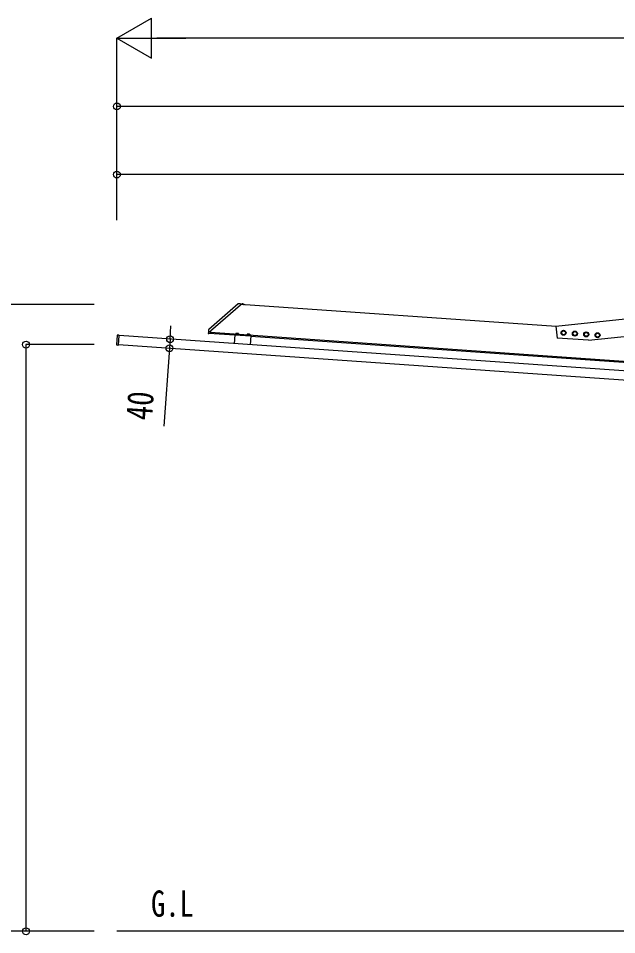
# Model space of a CAD drawing. Units: millimetres, scale not verified. Extents: x -14718 to 14718, y -10395 to 10395.
# Drawn here: x -4633 to -2001, y -5480 to -1448 of the extents above; entities that cross this region are included whole.
import ezdxf
from ezdxf.enums import TextEntityAlignment as Align

# ---------------------------------------------------------------- set-up
doc = ezdxf.new("R2010")
doc.units = ezdxf.units.MM
doc.header["$LTSCALE"] = 40
for name, color, linetype in [('0-2_USER1', 3, 'Continuous'), ('0-4_YKK_13', 4, 'Continuous'), ('0-5_YKK_A1', 4, 'Continuous'), ('0-6_YKK_D', 6, 'Continuous')]:
    doc.layers.add(name, color=color, linetype=linetype)
doc.styles.add('ＭＳ ゴシック', font='')
doc.styles.get('ＭＳ ゴシック').set_extended_font_data('MS Gothic')

msp = doc.modelspace()

# ---------------------------------------------------------------- linework, layer by layer
at = {"layer": '0-4_YKK_13'}
for p, q in [((-3665.52, -2704.87), (-3795.37, -2817.74)), ((-3655.86, -2710.38), (-3787.36, -2824.69)), ((-3655.27, -2703.95), (-3662.86, -2703.89)), ((-3655.3, -2704.42), (-3655.69, -2710.04)), ((-3655.3, -2704.42), (-3655.27, -2703.95)), ((-3651.88, -2707.15), (-3651.87, -2706.95)), ((-3640.69, -2708.47), (-3651.37, -2707.73)), ((-3648.17, -2704.62), (-3647.11, -2707.16)), ((-3646.01, -2707.85), (-3647.11, -2707.16)), ((-3646.01, -2707.85), (-3644.83, -2707.32)), ((-3643.43, -2704.95), (-3644.83, -2707.32)), ((-3640.79, -2708.47), (-3641.14, -2708.44)), ((-3640.11, -2707.97), (-3640.09, -2707.77)), ((-3796.74, -2820.48), (-3797.16, -2826.56)), ((-4198.29, -2842.92), (-4201.22, -2884.82)), ((-4191.87, -2842.87), (-4197.76, -2842.45)), ((-4193.06, -2885.78), (-4190.08, -2843.1)), ((-4191.64, -2842.99), (-4190.08, -2843.1)), ((-3797.16, -2826.56), (-3797.26, -2827.96)), ((-3795.35, -2827.51), (-3796.76, -2827.5)), ((-3788.26, -2835.49), (-3795.87, -2834.96)), ((-3787.71, -2827.58), (-3795.35, -2827.51)), ((-3787.75, -2828.07), (-3788.26, -2835.49)), ((-3787.75, -2828.07), (-3787.71, -2827.58)), ((-3787.71, -2827.58), (-3787.65, -2826.64)), ((-3787.53, -2825.04), (-3787.65, -2826.64)), ((-3675.69, -2834.49), (-3675.94, -2838.03)), ((-3675.94, -2838.03), (-3664.42, -2838.84)), ((-3675.89, -2838.34), (-3675.87, -2838.04)), ((-3674.89, -2834.09), (-3675.69, -2834.49)), ((-3674.89, -2834.09), (-3664.92, -2834.79)), ((-3672.81, -2834.69), (-3673.06, -2838.23)), ((-3667.05, -2835.09), (-3667.3, -2838.63)), ((-3664.92, -2834.79), (-3664.17, -2835.29)), ((-3664.5, -2838.83), (-3664.52, -2839.13)), ((-3664.17, -2835.29), (-3664.42, -2838.84)), ((-3625.82, -2837.97), (-3626.06, -2841.52)), ((-3626.06, -2841.52), (-3614.54, -2842.32)), ((-3626.01, -2841.82), (-3625.99, -2841.52)), ((-3625.01, -2837.58), (-3625.82, -2837.97)), ((-3625.01, -2837.58), (-3615.04, -2838.28)), ((-3622.94, -2838.18), (-3623.18, -2841.72)), ((-3617.18, -2838.58), (-3617.42, -2842.12)), ((-3615.04, -2838.28), (-3614.3, -2838.78)), ((-3614.62, -2842.32), (-3614.64, -2842.62)), ((-3614.3, -2838.78), (-3614.54, -2842.32)), ((-4200.75, -2885.35), (-4194.87, -2885.76)), ((-4193.06, -2885.78), (-4194.63, -2885.67)), ((-4194.26, -2885.69), (-4194.26, -2885.69))]:
    msp.add_line(p, q, dxfattribs=at)
for points in [[(-3797.26, -2827.96), (-3797.74, -2834.83), (-3795.87, -2834.96)], [(-3672.95, -2834.23), (-3671.96, -2836.66), (-3670.14, -2837.8)], [(-3666.86, -2834.65), (-3668.17, -2836.93), (-3670.14, -2837.8)], [(-3623.07, -2837.72), (-3622.08, -2840.15), (-3620.26, -2841.29)], [(-3616.98, -2838.14), (-3618.29, -2840.41), (-3620.26, -2841.29)]]:
    msp.add_lwpolyline(points, dxfattribs=at)
for points in [[(-2224.41, -2831.88), (-2229.32, -2840.38), (-2239.14, -2840.38), (-2244.04, -2831.88), (-2239.14, -2823.38), (-2229.32, -2823.38)], [(-2174.54, -2835.37), (-2179.44, -2843.87), (-2189.26, -2843.87), (-2194.17, -2835.37), (-2189.26, -2826.87), (-2179.44, -2826.87)], [(-2124.66, -2838.86), (-2129.57, -2847.36), (-2139.38, -2847.36), (-2144.29, -2838.86), (-2139.38, -2830.36), (-2129.57, -2830.36)], [(-2074.78, -2842.35), (-2079.69, -2850.85), (-2089.5, -2850.85), (-2094.41, -2842.35), (-2089.5, -2833.85), (-2079.69, -2833.85)]]:
    msp.add_lwpolyline(points, close=True, dxfattribs=at)
for centre, radius in [((-2234.23, -2831.88), 11), ((-2234.23, -2831.88), 8.5), ((-2184.35, -2835.37), 11), ((-2184.35, -2835.37), 8.5), ((-2134.47, -2838.86), 11), ((-2134.47, -2838.86), 8.5), ((-2084.6, -2842.35), 11), ((-2084.6, -2842.35), 8.5)]:
    msp.add_circle(centre, radius, dxfattribs=at)
for centre, radius, start, end in [((-3662.9, -2707.89), 4, 89.5, 131), ((-3656.19, -2710), 0.5, 311, 356), ((-3651.34, -2707.18), 0.545, 176, 266), ((-3651.32, -2706.99), 0.55, 134.43917, 176), ((-3646.31, -2712.09), 7.7, 37.56083, 134.43917), ((-3640.65, -2707.93), 0.545, 266, 356), ((-3640.64, -2707.73), 0.55, 356, 37.56083), ((-3792.75, -2820.76), 4, 131, 176), ((-3796.76, -2828), 0.5, 89.5, 176), ((-3787.03, -2825.07), 0.5, 131, 176), ((-3674.4, -2836.69), 2.56, 51.61708, 120.38292), ((-3670.57, -2843.97), 9.55, 68.41276, 103.58724), ((-3665.76, -2837.3), 2.56, 51.61708, 120.38292), ((-3624.52, -2840.18), 2.56, 51.61708, 120.38292), ((-3620.69, -2847.46), 9.55, 68.41276, 103.58724), ((-3615.88, -2840.78), 2.56, 51.61708, 120.38292), ((-2234.23, -2831.88), 8.6, 141.25399, 158.74601), ((-2234.23, -2831.88), 8.6, 201.25399, 218.74601), ((-2234.23, -2831.88), 8.6, 81.25399, 98.74601), ((-2234.23, -2831.88), 8.6, 261.25399, 278.74601), ((-2234.23, -2831.88), 8.6, 21.25399, 38.74601), ((-2234.23, -2831.88), 8.6, 321.25399, 338.74601), ((-2184.35, -2835.37), 8.6, 141.25399, 158.74601), ((-2184.35, -2835.37), 8.6, 201.25399, 218.74601), ((-2184.35, -2835.37), 8.6, 81.25399, 98.74601), ((-2184.35, -2835.37), 8.6, 261.25399, 278.74601), ((-2184.35, -2835.37), 8.6, 21.25399, 38.74601), ((-2184.35, -2835.37), 8.6, 321.25399, 338.74601), ((-2134.47, -2838.86), 8.6, 141.25399, 158.74601), ((-2134.47, -2838.86), 8.6, 201.25399, 218.74601), ((-2134.47, -2838.86), 8.6, 81.25399, 98.74601), ((-2134.47, -2838.86), 8.6, 261.25399, 278.74601), ((-2134.47, -2838.86), 8.6, 21.25399, 38.74601), ((-2134.47, -2838.86), 8.6, 321.25399, 338.74601), ((-2084.6, -2842.35), 8.6, 141.25399, 158.74601), ((-2084.6, -2842.35), 8.6, 201.25399, 218.74601), ((-2084.6, -2842.35), 8.6, 81.25399, 98.74601), ((-2084.6, -2842.35), 8.6, 261.25399, 278.74601), ((-2084.6, -2842.35), 8.6, 21.25399, 38.74601), ((-2084.6, -2842.35), 8.6, 321.25399, 338.74601)]:
    msp.add_arc(centre, radius, start, end, dxfattribs=at)
for centre, major_axis, ratio, start_param, end_param in [((-4197.79, -2842.95), (-0.329, 0.379), 0.99628, 5.4996506, 7.06672), ((-4191.89, -2843.17), (-0.021, -0.3), 0.998135, 2.2547257, 3.1415927), ((-4200.72, -2884.85), (-0.379, -0.329), 0.99628, 5.4996506, 7.06672), ((-4194.85, -2885.46), (-0.021, -0.3), 0.998135, 0, 0.8868669)]:
    msp.add_ellipse(centre, major_axis=major_axis, ratio=ratio, start_param=start_param, end_param=end_param, dxfattribs=at)
at = {"layer": '0-5_YKK_A1'}
for p, q in [((-2267.5, -2802.33), (1000.39, -2458.86)), ((-2267.27, -2804.51), (-3655.51, -2707.44)), ((-2267.5, -2802.33), (-2261.97, -2855.01)), ((1001.99, -3207.55), (-4190.18, -2844.48)), ((-3681.03, -2842.99), (-3795.25, -2835)), ((1000.39, -3165.33), (-3787.92, -2830.5)), ((-3680.85, -2840.49), (-3683.61, -2879.9)), ((-3680.85, -2840.49), (-3610.02, -2845.45)), ((-3610.02, -2845.45), (-3612.78, -2884.85)), ((-1626.92, -2986.63), (-3610.2, -2847.94)), ((-2123.88, -2864.66), (-2261.97, -2855.01)), ((999.2, -3247.45), (-4192.97, -2884.38)), ((2700.39, -5465.53), (-4199.61, -5465.53))]:
    msp.add_line(p, q, dxfattribs=at)
msp.add_lwpolyline([(-2123.88, -2864.66), (-1782.08, -2828.74), (-1781.25, -2836.69), (1000.39, -2544.33)], dxfattribs=at)
at = {"layer": '0-6_YKK_D'}
for p, q in [((-4199.61, -1535.53), (-4048.06, -1448.03)), ((-4048.06, -1623.03), (-4048.06, -1448.03)), ((-4199.61, -2335.53), (-4199.61, -1534.53)), ((-4199.61, -1535.53), (-4048.06, -1623.03)), ((-4199.61, -1535.53), (-3896.5, -1535.53)), ((1060.39, -1535.53), (-4024.61, -1535.53)), ((-4199.61, -2335.53), (-4199.61, -1834.53)), ((1135.39, -1835.53), (-4199.61, -1835.53)), ((-4199.61, -2335.53), (-4199.61, -2134.53)), ((1008.64, -2135.53), (-4199.61, -2135.53)), ((-4299.61, -2706.85), (-5200.61, -2706.85)), ((-3965.79, -2860.17), (-3961.64, -2800.81)), ((-3965.79, -2860.17), (-3968.58, -2900.07)), ((-4299.61, -2883.95), (-4600.61, -2883.95)), ((-4599.61, -5465.53), (-4599.61, -2883.95)), ((-3968.58, -2900.07), (-3992.57, -3243.03)), ((-4299.61, -5465.53), (-5200.61, -5465.53)), ((-4299.61, -5465.53), (-4600.61, -5465.53))]:
    msp.add_line(p, q, dxfattribs=at)
for centre in [(-4199.61, -1835.53), (-4199.61, -2135.53), (-3965.79, -2860.17), (-4599.61, -2883.95), (-3968.58, -2900.07), (-4599.61, -5465.53)]:
    msp.add_circle(centre, 14.88, dxfattribs=at)

# ---------------------------------------------------------------- texts
at = {"layer": '0-2_USER1', "style": 'ＭＳ ゴシック', "width": 0.8}
msp.add_text('G.L', height=115.5, dxfattribs=at).set_placement((-4049.68, -5436.03), align=Align.BOTTOM_LEFT)
at = {"layer": '0-6_YKK_D', "style": 'ＭＳ ゴシック', "width": 0.8}
msp.add_text('40', height=115.5, rotation=86, dxfattribs=at).set_placement((-4011.12, -3221.68), align=Align.BOTTOM_LEFT)

doc.saveas('drawing.dxf')
